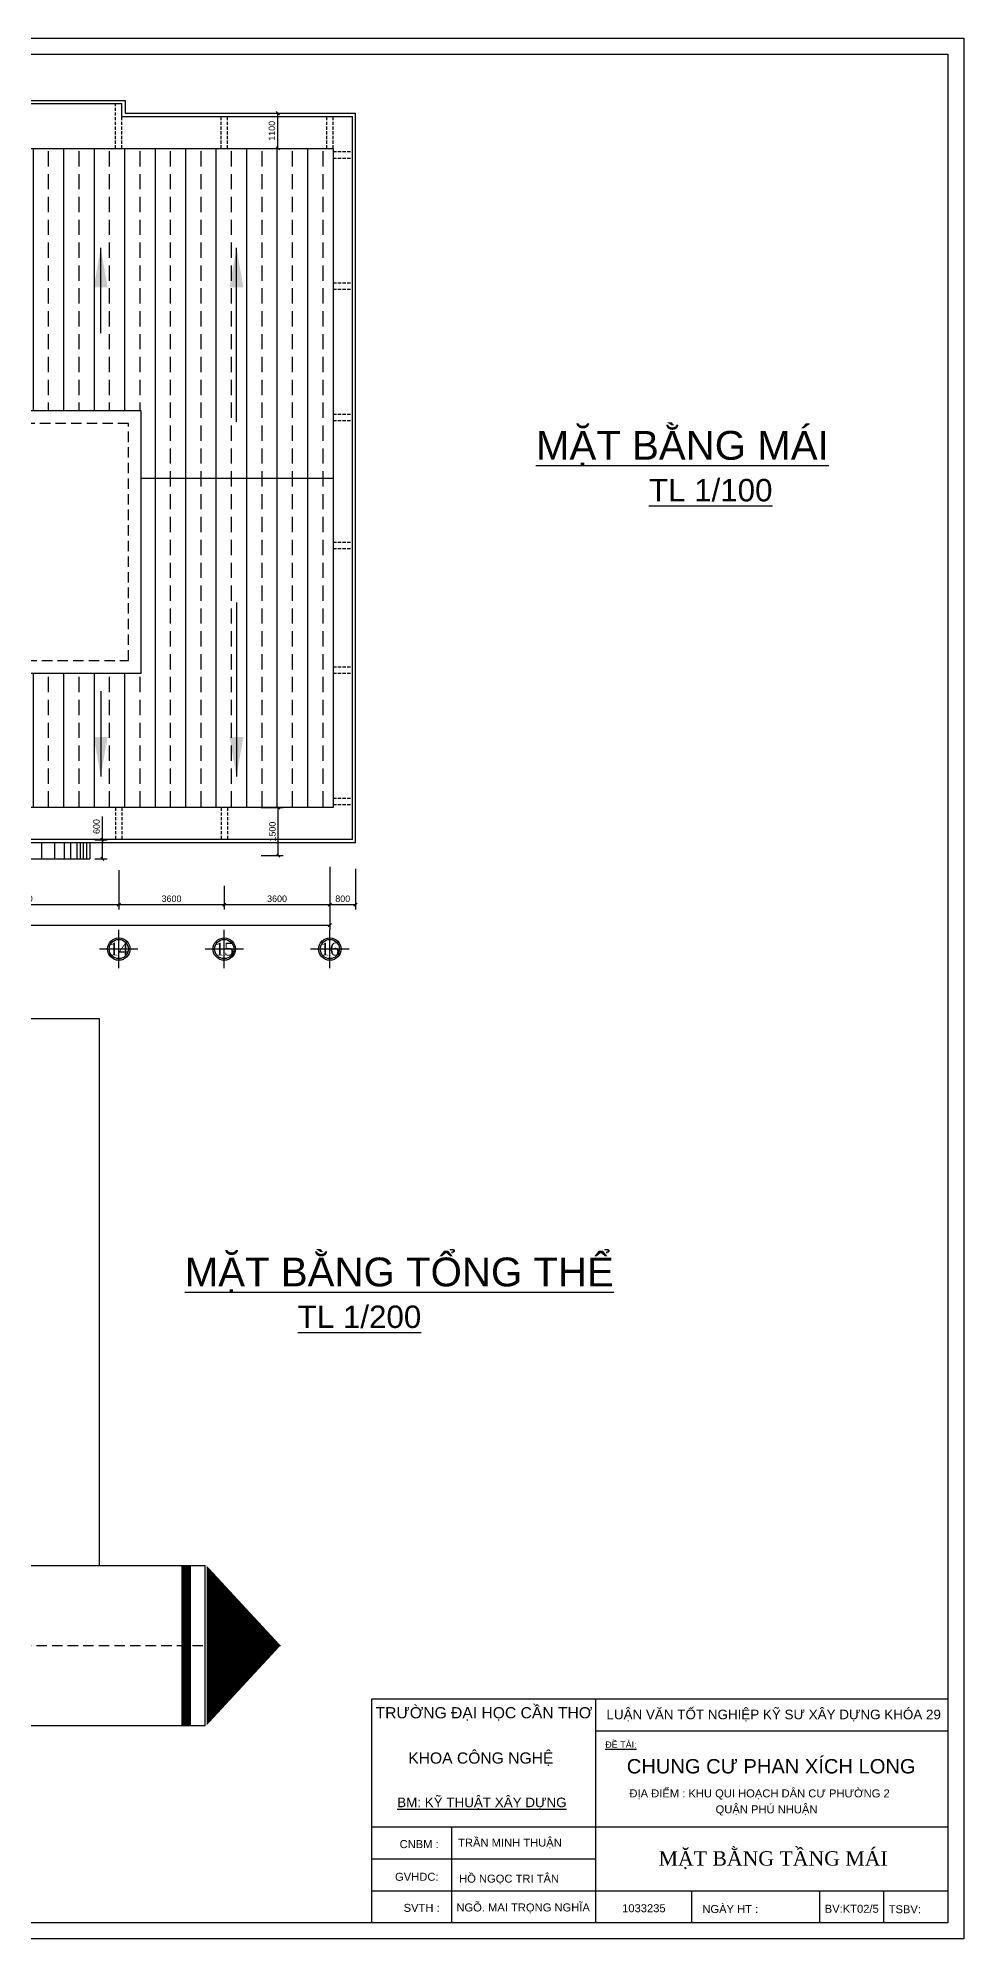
# Model space of a CAD drawing. Extents: x -100 to 171306, y -3236 to 60448.
# Drawn here: x 142375 to 171306, y 1048 to 60448 of the extents above; entities that cross this region are included whole.
import ezdxf
from ezdxf.enums import TextEntityAlignment as Align

# ---------------------------------------------------------------- set-up
doc = ezdxf.new("R2010")
doc.units = 0
doc.header["$LTSCALE"] = 1300
doc.linetypes.add('HIDDEN', pattern=[0.375, 0.25, -0.125])
doc.layers.get('0').update_dxf_attribs({"linetype": 'CONTINUOUS'})
doc.layers.get('DEFPOINTS').update_dxf_attribs({"linetype": 'CONTINUOUS'})
for name, color, linetype in [('BAO', 3, 'CONTINUOUS'), ('RANH', 2, 'CONTINUOUS'), ('TEXT', 7, 'CONTINUOUS'), ('TIM', 6, 'CONTINUOUS')]:
    doc.layers.add(name, color=color, linetype=linetype)
doc.layers.add('TUONG', color=3, linetype='CONTINUOUS', lineweight=30)
doc.styles.add('T2', font='VNI-Times.TTF')
doc.styles.add('V', font='VHELVEN.TTF')
doc.styles.add('VNI-HELVE', font='VHELVEN.TTF')
doc.styles.add('VNI-TIMES', font='VNI-Times.TTF')
doc.dimstyles.new('DIM100S', dxfattribs={"dimscale": 0, "dimtxt": 200, "dimasz": 100, "dimexe": 150, "dimexo": 150, "dimgap": 80, "dimtad": 1, "dimdec": 0, "dimrnd": 50, "dimzin": 0, "dimdsep": 46, "dimtxsty": 'VNI-HELVE', "dimblk1": 'OBLIQUE', "dimblk2": 'OBLIQUE', "dimsah": 1, "dimcen": 0, "dimclrd": 6, "dimclre": 6, "dimclrt": 6, "dimadec": 0, "dimazin": 0, "dimtfac": 1, "dimtdec": 0, "dimtmove": 0, "dimatfit": 3, "dimfxl": 1, "dimtolj": 1, "dimtzin": 0, "dimarcsym": 0})
pattern_1 = [(90, (-5407.7, 0), (-952.5, 6e-14), []), (90, (-5883.95, 3e-14), (-952.5, 6e-14), [476.25, -238.125])]

# ---------------------------------------------------------------- blocks, each defined once
blk = doc.blocks.new('_OBLIQUE')
at = {"color": 0, "linetype": 'ByBlock'}
blk.add_line((-0.5, -0.5), (0.5, 0.5), dxfattribs=at)
blk = doc.blocks.new('*D309')
at = {"layer": 'DEFPOINTS', "color": 0, "linetype": 'Continuous', "transparency": 16777216}
for p in [(151493, 34496), (119698, 34398), (151493, 32727)]:
    blk.add_point(p, dxfattribs=at)
at = {"layer": 'TIM', "color": 6, "linetype": 'Continuous', "lineweight": -2, "transparency": 16777216}
for p, q in [((119698, 34248), (119698, 32577)), ((151493, 34346), (151493, 32577)), ((119698, 32727), (151493, 32727))]:
    blk.add_line(p, q, dxfattribs=at)
at = {"layer": 'TIM', "color": 6, "linetype": 'Continuous', "lineweight": -2, "transparency": 16777216, "xscale": 100, "yscale": 100, "zscale": 100, "rotation": 180}
blk.add_blockref('_OBLIQUE', (119698, 32727), dxfattribs=at)
at = {"layer": 'TIM', "color": 6, "linetype": 'Continuous', "lineweight": -2, "transparency": 16777216, "xscale": 100, "yscale": 100, "zscale": 100}
blk.add_blockref('_OBLIQUE', (151493, 32727), dxfattribs=at)
at = {"layer": 'TIM', "color": 6, "linetype": 'Continuous', "transparency": 16777216, "insert": (135595, 32910), "char_height": 200, "attachment_point": 5, "style": 'VNI-HELVE'}
blk.add_mtext('\\A1;33600', dxfattribs=at)
blk = doc.blocks.new('*D304')
at = {"layer": 'DEFPOINTS', "color": 0, "linetype": 'Continuous', "transparency": 16777216}
for p in [(138898, 34598), (144898, 34598), (144898, 33369)]:
    blk.add_point(p, dxfattribs=at)
at = {"layer": 'TIM', "color": 6, "linetype": 'Continuous', "lineweight": -2, "transparency": 16777216}
for p, q in [((138898, 34448), (138898, 33219)), ((144898, 34448), (144898, 33219)), ((138898, 33369), (144898, 33369))]:
    blk.add_line(p, q, dxfattribs=at)
at = {"layer": 'TIM', "color": 6, "linetype": 'Continuous', "lineweight": -2, "transparency": 16777216, "xscale": 100, "yscale": 100, "zscale": 100, "rotation": 180}
blk.add_blockref('_OBLIQUE', (138898, 33369), dxfattribs=at)
at = {"layer": 'TIM', "color": 6, "linetype": 'Continuous', "lineweight": -2, "transparency": 16777216, "xscale": 100, "yscale": 100, "zscale": 100}
blk.add_blockref('_OBLIQUE', (144898, 33369), dxfattribs=at)
at = {"layer": 'TIM', "color": 6, "linetype": 'Continuous', "transparency": 16777216, "insert": (141898, 33552), "char_height": 200, "attachment_point": 5, "style": 'VNI-HELVE'}
blk.add_mtext('\\A1;6000', dxfattribs=at)
blk = doc.blocks.new('*D307')
at = {"layer": 'DEFPOINTS', "color": 0, "linetype": 'Continuous', "transparency": 16777216}
for p in [(151493, 34696), (148194, 33908), (151493, 33369)]:
    blk.add_point(p, dxfattribs=at)
at = {"layer": 'TIM', "color": 6, "linetype": 'Continuous', "lineweight": -2, "transparency": 16777216}
for p, q in [((151493, 34546), (151493, 33219)), ((148194, 33758), (148194, 33219)), ((148194, 33369), (151493, 33369))]:
    blk.add_line(p, q, dxfattribs=at)
at = {"layer": 'TIM', "color": 6, "linetype": 'Continuous', "lineweight": -2, "transparency": 16777216, "xscale": 100, "yscale": 100, "zscale": 100, "rotation": 180}
blk.add_blockref('_OBLIQUE', (148194, 33369), dxfattribs=at)
at = {"layer": 'TIM', "color": 6, "linetype": 'Continuous', "lineweight": -2, "transparency": 16777216, "xscale": 100, "yscale": 100, "zscale": 100}
blk.add_blockref('_OBLIQUE', (151493, 33369), dxfattribs=at)
at = {"layer": 'TIM', "color": 6, "linetype": 'Continuous', "transparency": 16777216, "insert": (149843, 33552), "char_height": 200, "attachment_point": 5, "style": 'VNI-HELVE'}
blk.add_mtext('\\A1;3600', dxfattribs=at)
blk = doc.blocks.new('*D305')
at = {"layer": 'DEFPOINTS', "color": 0, "linetype": 'Continuous', "transparency": 16777216}
for p in [(149198, 36399), (149882, 36399), (149198, 34899)]:
    blk.add_point(p, dxfattribs=at)
at = {"layer": 'TIM', "color": 6, "linetype": 'Continuous', "lineweight": -2, "transparency": 16777216}
for p, q in [((149348, 36399), (150032, 36399)), ((149882, 34899), (149882, 36399)), ((149348, 34899), (150032, 34899))]:
    blk.add_line(p, q, dxfattribs=at)
at = {"layer": 'TIM', "color": 6, "linetype": 'Continuous', "lineweight": -2, "transparency": 16777216, "xscale": 100, "yscale": 100, "zscale": 100}
for p, rotation in [((149882, 36399), 90), ((149882, 34899), 270)]:
    blk.add_blockref('_OBLIQUE', p, dxfattribs=dict(at, rotation=rotation))
at = {"layer": 'TIM', "color": 6, "linetype": 'Continuous', "transparency": 16777216, "insert": (149699, 35649), "char_height": 200, "attachment_point": 5, "rotation": 90, "style": 'VNI-HELVE'}
blk.add_mtext('\\A1;1500', dxfattribs=at)
blk = doc.blocks.new('*D303')
at = {"layer": 'DEFPOINTS', "color": 0, "linetype": 'Continuous', "transparency": 16777216}
for p in [(143998, 35398), (144384, 35398), (143998, 34799)]:
    blk.add_point(p, dxfattribs=at)
at = {"layer": 'TIM', "color": 6, "linetype": 'Continuous', "lineweight": -2, "transparency": 16777216}
for p, q in [((144384, 35398), (144384, 36119)), ((144148, 35398), (144534, 35398)), ((144384, 34799), (144384, 35398)), ((144148, 34799), (144534, 34799))]:
    blk.add_line(p, q, dxfattribs=at)
at = {"layer": 'TIM', "color": 6, "linetype": 'Continuous', "lineweight": -2, "transparency": 16777216, "xscale": 100, "yscale": 100, "zscale": 100}
for p, rotation in [((144384, 35398), 90), ((144384, 34799), 270)]:
    blk.add_blockref('_OBLIQUE', p, dxfattribs=dict(at, rotation=rotation))
at = {"layer": 'TIM', "color": 6, "linetype": 'Continuous', "transparency": 16777216, "insert": (144202, 35808), "char_height": 200, "attachment_point": 5, "rotation": 90, "style": 'VNI-HELVE'}
blk.add_mtext('\\A1;600', dxfattribs=at)
blk = doc.blocks.new('*D306')
at = {"layer": 'DEFPOINTS', "color": 0, "linetype": 'Continuous', "transparency": 16777216}
for p in [(144898, 34598), (148194, 34108), (148194, 33369)]:
    blk.add_point(p, dxfattribs=at)
at = {"layer": 'TIM', "color": 6, "linetype": 'Continuous', "lineweight": -2, "transparency": 16777216}
for p, q in [((144898, 34448), (144898, 33219)), ((148194, 33958), (148194, 33219)), ((144898, 33369), (148194, 33369))]:
    blk.add_line(p, q, dxfattribs=at)
at = {"layer": 'TIM', "color": 6, "linetype": 'Continuous', "lineweight": -2, "transparency": 16777216, "xscale": 100, "yscale": 100, "zscale": 100, "rotation": 180}
blk.add_blockref('_OBLIQUE', (144898, 33369), dxfattribs=at)
at = {"layer": 'TIM', "color": 6, "linetype": 'Continuous', "lineweight": -2, "transparency": 16777216, "xscale": 100, "yscale": 100, "zscale": 100}
blk.add_blockref('_OBLIQUE', (148194, 33369), dxfattribs=at)
at = {"layer": 'TIM', "color": 6, "linetype": 'Continuous', "transparency": 16777216, "insert": (146546, 33552), "char_height": 200, "attachment_point": 5, "style": 'VNI-HELVE'}
blk.add_mtext('\\A1;3600', dxfattribs=at)
blk = doc.blocks.new('*D319')
at = {"layer": 'DEFPOINTS', "color": 0, "linetype": 'Continuous', "transparency": 16777216}
for p in [(149198, 58099), (149867, 58099), (149198, 56999)]:
    blk.add_point(p, dxfattribs=at)
at = {"layer": 'TIM', "color": 6, "linetype": 'Continuous', "lineweight": -2, "transparency": 16777216}
for p, q in [((149348, 58099), (150017, 58099)), ((149867, 56999), (149867, 58099)), ((149348, 56999), (150017, 56999))]:
    blk.add_line(p, q, dxfattribs=at)
at = {"layer": 'TIM', "color": 6, "linetype": 'Continuous', "lineweight": -2, "transparency": 16777216, "xscale": 100, "yscale": 100, "zscale": 100}
for p, rotation in [((149867, 58099), 90), ((149867, 56999), 270)]:
    blk.add_blockref('_OBLIQUE', p, dxfattribs=dict(at, rotation=rotation))
at = {"layer": 'TIM', "color": 6, "linetype": 'Continuous', "transparency": 16777216, "insert": (149684, 57549), "char_height": 200, "attachment_point": 5, "rotation": 90, "style": 'VNI-HELVE'}
blk.add_mtext('\\A1;1100', dxfattribs=at)
blk = doc.blocks.new('*D323')
at = {"layer": 'BAO', "color": 6, "linetype": 'Continuous', "lineweight": -2, "transparency": 16777216}
for p, q in [((152296, 34487), (152296, 33219)), ((151493, 34077), (151493, 33219)), ((151493, 33369), (152296, 33369))]:
    blk.add_line(p, q, dxfattribs=at)
at = {"layer": 'DEFPOINTS', "color": 0, "linetype": 'Continuous', "transparency": 16777216}
for p in [(152296, 34637), (151493, 34227), (152296, 33369)]:
    blk.add_point(p, dxfattribs=at)
at = {"layer": 'BAO', "color": 6, "linetype": 'Continuous', "lineweight": -2, "transparency": 16777216, "xscale": 100, "yscale": 100, "zscale": 100, "rotation": 180}
blk.add_blockref('_OBLIQUE', (151493, 33369), dxfattribs=at)
at = {"layer": 'BAO', "color": 6, "linetype": 'Continuous', "lineweight": -2, "transparency": 16777216, "xscale": 100, "yscale": 100, "zscale": 100}
blk.add_blockref('_OBLIQUE', (152296, 33369), dxfattribs=at)
at = {"layer": 'BAO', "color": 6, "linetype": 'Continuous', "transparency": 16777216, "insert": (151895, 33552), "char_height": 200, "attachment_point": 5, "style": 'VNI-HELVE'}
blk.add_mtext('\\A1;800', dxfattribs=at)
blk = doc.blocks.new('_ARCHTICK')
at = {"color": 0, "linetype": 'ByBlock', "const_width": 0.15}
blk.add_lwpolyline([(-0.5, -0.5), (0.5, 0.5)], dxfattribs=at)

msp = doc.modelspace()

# ---------------------------------------------------------------- hatches: boundary and pattern name
at = {"layer": 'BAO', "linetype": 'Continuous'}
h = msp.add_hatch(dxfattribs=at)
h.set_pattern_fill('BRASS', color=5, scale=150, angle=90, style=0)
h.set_pattern_definition(pattern_1)
h.paths.add_polyline_path([(151598, 56998.6), (93398, 56998.6), (93398, 46698.6), (99598, 46698.6), (99598, 48798.6), (106998, 48798.6), (106998, 44598.6), (116188.6, 44598.6), (116188.6, 46698.6), (118998, 46698.6), (118998, 48798.8), (126398, 48798.8), (126398, 44598.6), (131098, 44598.6), (131098, 46698.6), (133454.2, 46698.6), (133454.2, 44598.6), (138198, 44598.6), (138198, 48798.6), (145598, 48798.6), (145598, 46698.6), (151598, 46698.6)])
h = msp.add_hatch(dxfattribs=at)
h.set_pattern_fill('BRASS', color=4, scale=150, angle=90, style=0)
h.set_pattern_definition(pattern_1)
h.paths.add_polyline_path([(151598, 36398.6), (151598, 46698.6), (145598, 46698.6), (145598, 40598.6), (138198, 40598.6), (138198, 44598.6), (133454.2, 44598.6), (133454.2, 46698.6), (131098, 46698.6), (131098, 44598.6), (126398, 44598.6), (126398, 40598.8), (118998, 40598.8), (118998, 46698.6), (116188.6, 46698.6), (116188.6, 44598.6), (106998, 44598.6), (106998, 40598.6), (99598, 40598.6), (99598, 46698.6), (93398, 46698.6), (93398, 36798), (93598, 36798), (93598, 36398.6)])
h.paths.add_polyline_path([(149894.9, 37351.6), (150601, 37351.6), (150601, 37046.1), (149894.9, 37046.1)], flags=24)
h.paths.add_polyline_path([(150892.6, 37351.6), (151453.3, 37351.6), (151453.3, 37046.1), (150892.6, 37046.1)], flags=24)

# ---------------------------------------------------------------- linework, layer by layer
for p, q in [((138798, 58398.6), (144998, 58398.6)), ((152198, 35398.6), (152198, 57998.6)), ((152298, 35298.6), (152298, 58098.6)), ((144333.7, 51220.7), (144333.7, 53887.7)), ((148574.9, 48456.2), (148574.9, 53887.7)), ((145598, 46698.6), (151598, 46698.6)), ((148574.9, 42804.9), (148574.9, 37373.4)), ((144333.7, 40040.4), (144333.7, 37373.4)), ((143998, 35298.1), (139798, 35298.1)), ((142498, 34798.6), (142498, 35298.4)), ((142898, 34798.6), (142898, 35298.4)), ((143198, 34798.6), (143198, 35298.4)), ((143398, 34798.6), (143398, 35298.4)), ((143598, 34798.6), (143598, 35298.4)), ((143698, 34798.6), (143698, 35298.4)), ((143798, 34798.6), (143798, 35298.4)), ((143898, 34798.6), (143898, 35298.4)), ((139798, 34798.6), (143998, 34798.6)), ((109235.2, 12717.8), (147592.7, 12717.8)), ((147592.7, 7717.8), (147592.7, 12717.8)), ((109235.2, 7717.8), (147592.7, 7717.8))]:
    msp.add_line(p, q, dxfattribs=at)
at = {"layer": 'BAO', "color": 3, "linetype": 'Continuous'}
for p, q in [((144898, 31380.8), (144898, 32580.8)), ((148193.6, 31380.8), (148193.6, 32580.8)), ((151492.7, 31380.8), (151492.7, 32580.8)), ((145498, 31980.8), (144298, 31980.8)), ((148793.6, 31980.8), (147593.6, 31980.8)), ((152092.7, 31980.8), (150892.7, 31980.8))]:
    msp.add_line(p, q, dxfattribs=at)
at = {"layer": 'BAO'}
for p, q in [((159805.8, 1547.8), (159805.8, 8547.8)), ((159805.8, 7547.8), (170805.8, 7547.8)), ((152805.8, 4547.8), (170805.8, 4547.8)), ((155305.8, 1547.8), (155305.8, 4547.8)), ((152805.8, 3547.8), (159805.8, 3547.8)), ((152805.8, 2547.8), (170805.8, 2547.8)), ((162805.8, 1547.8), (162805.8, 2547.8)), ((166805.8, 1547.8), (166805.8, 2547.8)), ((168805.8, 1547.8), (168805.8, 2547.8))]:
    msp.add_line(p, q, dxfattribs=at)
at = {"layer": 'BAO', "linetype": 'Continuous'}
for points in [[(138698, 58098.6), (138698, 58498.6), (145098, 58498.6), (145098, 58098.6), (145098, 58098.6), (145098, 58098.6)], [(152298, 35298.6), (92698, 35298.6)], [(152198, 35398.6), (92798, 35398.6)]]:
    msp.add_lwpolyline(points, dxfattribs=at)
for points in [[(151598, 36398.6), (93398, 36398.6), (93398, 56998.6), (151598, 56998.6)], [(145598, 48798.6), (138198, 48798.6), (138198, 40598.6), (145598, 40598.6)], [(109235.2, 12717.8), (144296.1, 12717.8), (144296.1, 29799.5), (109235.2, 29799.5)]]:
    msp.add_lwpolyline(points, close=True, dxfattribs=at)
msp.add_lwpolyline([(149953.7, 10217.8, 0, 5000, 0), (147640.2, 10217.8, 5000, 5000, 0)], format="xyseb", dxfattribs=at)
at = {"layer": 'BAO', "linetype": 'Continuous', "const_width": 300}
msp.add_lwpolyline([(147003.3, 12717.8), (147003.3, 7717.8)], dxfattribs=at)
at = {"layer": 'BAO'}
msp.add_lwpolyline([(170805.8, 1547.8), (152805.8, 1547.8), (152805.8, 8547.8), (170805.8, 8547.8)], close=True, dxfattribs=at)
at = {"layer": 'BAO', "color": 3, "linetype": 'Continuous'}
for centre, radius in [((144898, 31980.8), 350), ((144898, 31980.8), 300), ((148193.6, 31980.8), 350), ((148193.6, 31980.8), 300), ((151492.7, 31980.8), 350), ((151492.7, 31980.8), 300)]:
    msp.add_circle(centre, radius, dxfattribs=at)
at = {"layer": 'BAO', "linetype": 'Continuous'}
for points in [[(144333.7, 53887.7), (144333.7, 53887.7), (144549.8, 52654.9), (144117.6, 52654.9)], [(148574.9, 53887.7), (148574.9, 53887.7), (148791, 52654.9), (148358.8, 52654.9)], [(144333.7, 37373.4), (144333.7, 37373.4), (144549.8, 38606.2), (144117.6, 38606.2)], [(148574.9, 37373.4), (148574.9, 37373.4), (148791, 38606.2), (148358.8, 38606.2)]]:
    msp.add_trace(points, dxfattribs=at)
at = {"layer": 'RANH', "color": 2, "linetype": 'HIDDEN', "ltscale": 0.3}
for p, q in [((144798, 56998.6), (144798, 58398.6)), ((144998, 56998.6), (144998, 58398.6)), ((148098, 56998.6), (148098, 57998.6)), ((148298, 56998.6), (148298, 57998.6)), ((151398, 56998.6), (151398, 57998.6)), ((151598, 56998.6), (151598, 57998.6)), ((151598, 56898.6), (152198, 56898.6)), ((151598, 56698.6), (152198, 56698.6)), ((151598, 52799), (152198, 52799)), ((151598, 52599), (152198, 52599)), ((151598, 48698.6), (152198, 48698.6)), ((151598, 48498.6), (152198, 48498.6)), ((151598, 44693.2), (152198, 44693.2)), ((151598, 44493.2), (152198, 44493.2)), ((151598, 40798.3), (152198, 40798.3)), ((151598, 40598.3), (152198, 40598.3)), ((144798, 36398.6), (144798, 35398.6)), ((144998, 36398.6), (144998, 35398.6)), ((148098, 36398.6), (148098, 35398.6)), ((148298, 36398.6), (148298, 35398.6)), ((151598, 36698.3), (152198, 36698.3)), ((151598, 36498.3), (152198, 36498.3))]:
    msp.add_line(p, q, dxfattribs=at)
at = {"layer": 'RANH', "color": 2, "linetype": 'HIDDEN'}
msp.add_line((94062.8, 10217.8), (149953.7, 10217.8), dxfattribs=at)
msp.add_lwpolyline([(145198, 48398.6), (138598, 48398.6), (138598, 40998.6), (145198, 40998.6)], close=True, dxfattribs=at)
at = {"layer": 'TUONG', "color": 3}
for p, q in [((144998, 57998.6), (144998, 58398.6)), ((144998, 57998.6), (152198, 57998.6)), ((145098, 58098.6), (152298, 58098.6)), ((143998, 35298.1), (143998, 34798.6))]:
    msp.add_line(p, q, dxfattribs=at)
at = {"layer": 'TUONG', "color": 3, "linetype": 'Continuous'}
for points in [[(87205.8, 1047.8), (87205.8, 60447.8), (171305.8, 60447.8), (171305.8, 1047.8), (87205.8, 1047.8)], [(87705.8, 1547.8), (87705.8, 59947.8), (170805.8, 59947.8), (170805.8, 1547.8)]]:
    msp.add_lwpolyline(points, close=True, dxfattribs=at)

# ---------------------------------------------------------------- texts
at = {"layer": 'TEXT', "color": 7, "linetype": 'Continuous', "char_height": 900, "width": 15438.533, "attachment_point": 1, "style": 'V'}
for s, insert in [('{\\LMAËT BAÈNG MAÙI\\P\\H0.7778x;\\l             \\LTL 1/100}', (157931.2, 48169.6)), ('{\\LMAËT BAÈNG TOÅNG THEÅ\\P\\H0.7778x;\\l             \\LTL 1/200}', (146957.5, 22340.4))]:
    msp.add_mtext(s, dxfattribs=dict(at, insert=insert))
at = {"layer": 'TEXT', "color": 7, "style": 'VNI-TIMES'}
for s, insert, char_height, width, attachment_point in [('{\\fVNI-Helve|b0|i0|c0|p2;TRÖÔØNG ÑAÏI HOÏC CAÀN THÔ\\H1.333x;}', (156306.5, 8291.9), 350, 6964.75, 2), ('{\\fVNI-Helve|b0|i0|c0|p2;LUAÄN VAÊN TOÁT NGHIEÄP KYÕ SÖ XAÂY DÖÏNG KHOÙA 29}', (165360.4, 8030.1), 300, 11435.126, 5), ('{\\fVNI-Helve|b0|i0|c0|p2;KHOA COÂNG NGHEÄ}', (156209.6, 6877.4), 350, 6964.75, 2), ('{\\fVNI-Helve|b0|i0|c0|p2;TRAÀN MINH THUAÄN}', (157119.4, 4030.9), 250, 4125.478, 5), ('\\fVNI-Helve|b0|i0|c0|p2;CNBM :', (154283.2, 4010.5), 250, 2665.727, 5), (' \\fVNI-Helve|b0|i0|c0|p2;   GVHDC:', (154016.4, 2989.7), 250, 2665.727, 5), ('\\fVNI-Helve|b0|i0|c0|p2;SVTH :', (154359.9, 2018.6), 250, 2665.727, 5)]:
    msp.add_mtext(s, dxfattribs=dict(at, insert=insert, char_height=char_height, width=width, attachment_point=attachment_point))
at = {"layer": 'TEXT', "attachment_point": 1}
for s, insert, char_height, width, style in [('\\fVNI-Helve|b0|i0|c0|p2;\\LÑEÀ TAØI:', (160098.5, 7221.4), 200, 1257.188, 'VNI-TIMES'), ('{\\fVNI-Helve|b0|i0|c0|p2;CHUNG CÖ PHAN XÍCH LONG}', (160770.8, 6669.6), 450, 10463.729, 'VNI-TIMES'), ('{\\fVNI-Helve|b0|i0|c0|p2;\\LBM: KYÕ THUAÄT XAÂY DÖÏNG}', (153596, 5465.7), 300, 5740, 'VNI-TIMES'), ('ÑÒA ÑIEÅM : KHU QUI HOAÏCH DAÂN CÖ PHÖÔØNG 2', (160852.7, 5721.6), 250, 9820.32, 'VNI-HELVE'), ('QUAÄN PHUÙ NHUAÄN', (163545.3, 5224.2), 250, 4751.768, 'VNI-HELVE'), ('\\pt9900;MAËT BAÈNG TAÀNG MAÙI', (161765.1, 3789.9), 450, 10463.729, 'VNI-TIMES'), ('{\\fVNI-Helve|b0|i0|c0|p2;HOÀ NGOÏC TRI TAÂN}', (155530.4, 3058.4), 250, 4322.578, 'VNI-TIMES'), ('\\pt3750;{\\fVNI-Helve|b0|i0|c0|p2;NGÕ. MAI TROÏNG NGHÓA}', (155445.8, 2158.2), 250, 5420.588, 'VNI-TIMES'), ('1033235', (160624.8, 2133.4), 250, 2670.423, 'VNI-HELVE'), ('NGAØY HT :', (163131.2, 2109.6), 250, 3504.93, 'VNI-HELVE'), ('BV:KT02/5', (166955.2, 2117.1), 250, 1757.472, 'VNI-HELVE'), ('TSBV:', (168953.1, 2102.1), 250, 1757.472, 'VNI-HELVE')]:
    msp.add_mtext(s, dxfattribs=dict(at, insert=insert, char_height=char_height, width=width, style=style))
at = {"layer": 'TEXT', "style": 'T2'}
for tag, p in [('14', (144898, 31980.8)), ('15', (148193.6, 31980.8)), ('16', (151492.7, 31980.8))]:
    msp.add_attdef(tag, text='', height=400, dxfattribs=at).set_placement(p, align=Align.MIDDLE_CENTER)

# ---------------------------------------------------------------- dimensions: what is measured, and where the dimension line sits
at = {"layer": 'BAO', "linetype": 'Continuous'}
dim = msp.add_linear_dim(base=(152296.3, 33368.8), p1=(151492.7, 34226.6), p2=(152296.3, 34637), angle=180, dimstyle='DIM100S', override={"dimscale": 1, "dimblk": 'ARCHTICK'}, dxfattribs=at)
dim.commit()
dim.dimension.update_dxf_attribs({"geometry": '*D323', "text_midpoint": (151894.5, 33551.6)})
at = {"layer": 'TIM', "color": 6, "linetype": 'Continuous'}
for base, p1, p2, picture, middle in [((149866.5, 58098.6), (149198, 56998.6), (149198, 58098.6), '*D319', (149683.7, 57548.6)), ((149882.1, 36398.6), (149198, 34898.6), (149198, 36398.6), '*D305', (149699.3, 35648.6)), ((144384.3912, 35398.1298), (143997.9574, 34798.5995), (143997.9574, 35398.1298), '*D303', (144201.6057, 35808.4919))]:
    dim = msp.add_linear_dim(base=base, p1=p1, p2=p2, angle=90, dimstyle='DIM100S', override={"dimscale": 1}, dxfattribs=at)
    dim.commit()
    dim.dimension.update_dxf_attribs({"geometry": picture, "text_midpoint": middle})
for base, p1, p2, text, picture, middle in [((151492.7, 32727.1), (119698, 34398.1), (151492.7, 34495.6), '33600', '*D309', (135595.3, 32909.9)), ((148193.6, 33368.8), (144898, 34598.1), (148193.6, 34108), '3600', '*D306', (146545.8, 33551.6)), ((151492.7, 33368.8), (148193.6, 33908), (151492.7, 34695.6), '3600', '*D307', (149843.2, 33551.6))]:
    dim = msp.add_linear_dim(base=base, p1=p1, p2=p2, text=text, dimstyle='DIM100S', override={"dimscale": 1}, dxfattribs=at)
    dim.commit()
    dim.dimension.update_dxf_attribs({"geometry": picture, "text_midpoint": middle})
dim = msp.add_linear_dim(base=(144898, 33368.8), p1=(138898, 34598.1), p2=(144898, 34598.1), dimstyle='DIM100S', override={"dimscale": 1}, dxfattribs=at)
dim.commit()
dim.dimension.update_dxf_attribs({"geometry": '*D304', "text_midpoint": (141898, 33551.6)})

doc.saveas('drawing.dxf')
